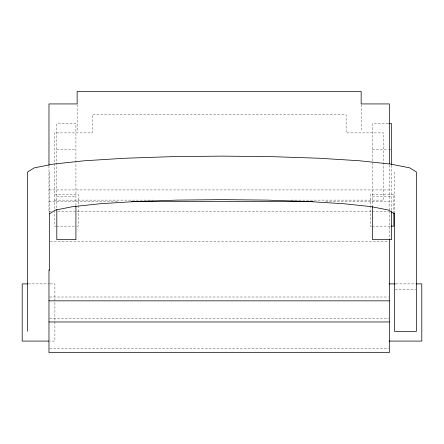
<?xml version="1.0" encoding="UTF-8"?>
<svg xmlns="http://www.w3.org/2000/svg" width="444" height="444" viewBox="0 0 444 444"><rect width="100%" height="100%" fill="white"/><g stroke="black" fill="none" stroke-linecap="round" stroke-linejoin="round"><path stroke-width="0.33" stroke-dasharray="2.22 1.67" d="M388.2 123.693L372.494 123.693L372.494 206.072M56.804 149.523L75.924 149.523M372.494 149.523L388.2 149.523M388.883 149.523L390.936 149.523M48.968 189.932L389.327 189.932M54.556 194.294L78.172 194.294L78.172 226.14L75.474 226.14M56.804 196.575L75.924 196.575M372.494 196.575L391.619 196.575M54.618 200.116L152.986 200.116M290.848 200.116L383.677 200.116L383.677 132.895L346.12 132.895L346.12 114.691L92.174 114.691L92.174 132.895L54.618 132.895L54.556 226.14L55.905 226.14M48.968 201.593L118.287 201.593M325.552 201.593L389.327 201.593M48.968 211.161L51.682 211.161M57.781 211.161L370.879 211.161M372.244 211.161L388.644 211.161M56.582 226.14L74.797 226.14M371.595 226.14L370.246 226.14L370.246 194.294L393.861 194.294L393.861 212.293M372.272 226.14L390.487 226.14M50.322 241.758L388.644 241.758M28.333 283.888L49.45 283.888M50.133 283.888L54.901 283.888L54.901 341.086L50.133 341.086M395.915 283.888L415.667 283.888M395.188 289.677L415.712 289.677M49.645 297.008L388.644 297.008M49.645 318.237L388.644 318.237M49.645 348.834L388.644 348.834M394.505 172.083L394.505 212.898M391.619 165.368L391.619 210.978M389.327 165.129L389.327 210.656M389.327 211.161L389.327 238.977M361.155 104.618L361.155 131.418M77.139 104.618L77.139 131.418M75.924 205.511L75.924 123.693L56.804 123.693L56.804 208.924M49.495 172.083L49.495 212.898M48.968 165.817L48.968 212.726"/><path stroke-width="0.67" d="M49.495 213.792L55.556 210.04L72.772 206.649L100.155 203.741L135.842 201.509L177.4 200.105L222 199.628L266.6 200.105L308.158 201.509L343.845 203.741L371.228 206.649L388.445 210.04L394.505 213.792M388.883 123.693L391.619 123.693L391.619 164.829M131.457 201.593L313.076 201.593M391.164 226.14L393.861 226.14L393.861 212.909M27.65 283.888L22.2 283.888L22.2 341.086L48.773 341.086M389.099 283.888L395.232 283.888M416.35 283.888L421.8 283.888L421.8 341.086L389.099 341.086M48.968 300.838L389.327 300.838M48.968 321.961L389.327 321.961M394.505 213.586L394.505 331.379L416.394 331.379L416.394 171.967L409.768 167.865L390.348 164.047L359.457 160.761L319.197 158.247L272.311 156.665L222 156.122L171.689 156.665L124.803 158.247L84.543 160.761L53.652 164.047L34.232 167.865L27.606 171.967L27.606 331.246M391.619 211.66L391.619 239.616L372.494 239.616L372.494 206.571M389.327 163.753L389.327 103.929L361.155 103.929L361.155 91.442L77.139 91.442L77.139 103.929L48.968 103.929L48.968 165.129M389.327 239.483L389.327 352.558L48.968 352.558L48.968 269.752M75.924 206.194L75.924 239.616L56.804 239.616L56.804 209.607M49.495 213.586L49.495 270.446"/></g></svg>
